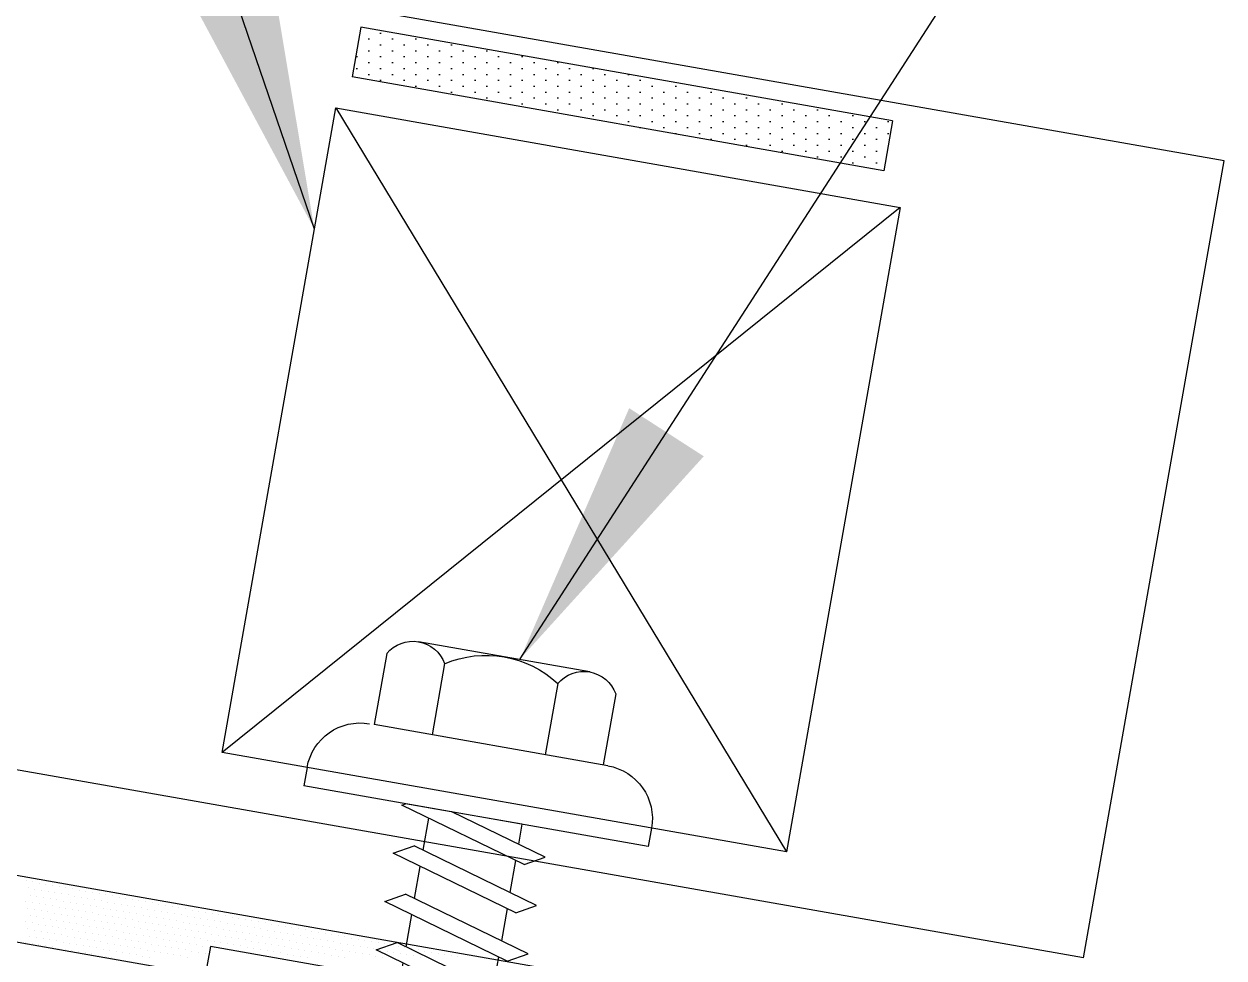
# Model space of a CAD drawing. Header units: inches. Extents: x -33163 to 19162, y -8858 to 30669.
# Drawn here: x -27974.369 to -27972.146, y -483.345 to -481.614 of the extents above; entities that cross this region are included whole.
import ezdxf

# ---------------------------------------------------------------- set-up
doc = ezdxf.new("R2010")
doc.units = ezdxf.units.IN
doc.layers.get('0').update_dxf_attribs({"color": 9, "lineweight": 0})
for name, color, linetype in [('20 - 7.2 PANEL', 5, 'Continuous'), ('CLOSURE', 8, 'Continuous'), ('FASTENER', 9, 'Continuous'), ('SEALANT', 11, 'Continuous'), ('TAPE', 9, 'Continuous'), ('TEXT', 7, 'Continuous')]:
    doc.layers.add(name, color=color, linetype=linetype)
doc.styles.add('TEXT', font='SIMPLEX.shx', dxfattribs={"width": 0.75, "height": 0.375})
doc.dimstyles.new('DETAIL$7', dxfattribs={"dimscale": 4, "dimtxt": 0.375, "dimasz": 0.125, "dimexe": 0.0625, "dimexo": 0.0625, "dimgap": 0.0625, "dimtad": 1, "dimdec": 4, "dimzin": 3, "dimdsep": 46, "dimlunit": 4, "dimtxsty": 'TEXT', "dimblk": 'ARCHTICK', "dimcen": 0.0625, "dimclrd": 7, "dimclre": 7, "dimclrt": 2, "dimadec": 0, "dimazin": 0, "dimtfac": 0.6, "dimtdec": 4, "dimtmove": 0, "dimatfit": 3, "dimfxl": 1, "dimfrac": 2, "dimtolj": 1, "dimtzin": 0, "dimarcsym": 0})

# ---------------------------------------------------------------- blocks, each defined once
blk = doc.blocks.new('*X325')
at = {"color": 0}
for p, q in [((-0.55625, 0.1375), (-0.55625, 0.1375)), ((-0.54375, 0.1375), (-0.54375, 0.1375)), ((-0.53125, 0.1375), (-0.53125, 0.1375)), ((-0.51875, 0.1375), (-0.51875, 0.1375)), ((-0.50625, 0.1375), (-0.50625, 0.1375)), ((-0.49375, 0.1375), (-0.49375, 0.1375)), ((-0.48125, 0.1375), (-0.48125, 0.1375)), ((-0.46875, 0.1375), (-0.46875, 0.1375)), ((-0.45625, 0.1375), (-0.45625, 0.1375)), ((-0.44375, 0.1375), (-0.44375, 0.1375)), ((-0.43125, 0.1375), (-0.43125, 0.1375)), ((-0.41875, 0.1375), (-0.41875, 0.1375)), ((-0.40625, 0.1375), (-0.40625, 0.1375)), ((-0.39375, 0.1375), (-0.39375, 0.1375)), ((-0.38125, 0.1375), (-0.38125, 0.1375)), ((-0.36875, 0.1375), (-0.36875, 0.1375)), ((-0.35625, 0.1375), (-0.35625, 0.1375)), ((-0.34375, 0.1375), (-0.34375, 0.1375)), ((-0.33125, 0.1375), (-0.33125, 0.1375)), ((-0.31875, 0.1375), (-0.31875, 0.1375)), ((-0.30625, 0.1375), (-0.30625, 0.1375)), ((-0.29375, 0.1375), (-0.29375, 0.1375)), ((-0.28125, 0.1375), (-0.28125, 0.1375)), ((-0.26875, 0.1375), (-0.26875, 0.1375)), ((-0.25625, 0.1375), (-0.25625, 0.1375)), ((-0.24375, 0.1375), (-0.24375, 0.1375)), ((-0.23125, 0.1375), (-0.23125, 0.1375)), ((-0.21875, 0.1375), (-0.21875, 0.1375)), ((-0.20625, 0.1375), (-0.20625, 0.1375)), ((-0.19375, 0.1375), (-0.19375, 0.1375)), ((-0.18125, 0.1375), (-0.18125, 0.1375)), ((-0.16875, 0.1375), (-0.16875, 0.1375)), ((-0.15625, 0.1375), (-0.15625, 0.1375)), ((-0.14375, 0.1375), (-0.14375, 0.1375)), ((-0.13125, 0.1375), (-0.13125, 0.1375)), ((-0.11875, 0.1375), (-0.11875, 0.1375)), ((-0.10625, 0.1375), (-0.10625, 0.1375)), ((-0.09375, 0.1375), (-0.09375, 0.1375)), ((-0.08125, 0.1375), (-0.08125, 0.1375)), ((-0.06875, 0.1375), (-0.06875, 0.1375)), ((-0.05625, 0.1375), (-0.05625, 0.1375)), ((-0.04375, 0.1375), (-0.04375, 0.1375)), ((-0.03125, 0.1375), (-0.03125, 0.1375)), ((-0.01875, 0.1375), (-0.01875, 0.1375)), ((-0.00625, 0.1375), (-0.00625, 0.1375)), ((0.00625, 0.1375), (0.00625, 0.1375)), ((0.01875, 0.1375), (0.01875, 0.1375)), ((0.03125, 0.1375), (0.03125, 0.1375)), ((0.04375, 0.1375), (0.04375, 0.1375)), ((0.05625, 0.1375), (0.05625, 0.1375)), ((0.06875, 0.1375), (0.06875, 0.1375)), ((0.08125, 0.1375), (0.08125, 0.1375)), ((0.09375, 0.1375), (0.09375, 0.1375)), ((0.10625, 0.1375), (0.10625, 0.1375)), ((0.11875, 0.1375), (0.11875, 0.1375)), ((0.13125, 0.1375), (0.13125, 0.1375)), ((0.14375, 0.1375), (0.14375, 0.1375)), ((0.15625, 0.1375), (0.15625, 0.1375)), ((0.16875, 0.1375), (0.16875, 0.1375)), ((0.18125, 0.1375), (0.18125, 0.1375)), ((0.19375, 0.1375), (0.19375, 0.1375)), ((0.20625, 0.1375), (0.20625, 0.1375)), ((0.21875, 0.1375), (0.21875, 0.1375)), ((0.23125, 0.1375), (0.23125, 0.1375)), ((0.24375, 0.1375), (0.24375, 0.1375)), ((0.25625, 0.1375), (0.25625, 0.1375)), ((-0.55, 0.125), (-0.55, 0.125)), ((-0.54375, 0.1125), (-0.54375, 0.1125)), ((-0.5375, 0.125), (-0.5375, 0.125)), ((-0.53125, 0.1125), (-0.53125, 0.1125)), ((-0.525, 0.125), (-0.525, 0.125)), ((-0.51875, 0.1125), (-0.51875, 0.1125)), ((-0.5125, 0.125), (-0.5125, 0.125)), ((-0.50625, 0.1125), (-0.50625, 0.1125)), ((-0.5, 0.125), (-0.5, 0.125)), ((-0.49375, 0.1125), (-0.49375, 0.1125)), ((-0.4875, 0.125), (-0.4875, 0.125)), ((-0.48125, 0.1125), (-0.48125, 0.1125)), ((-0.475, 0.125), (-0.475, 0.125)), ((-0.46875, 0.1125), (-0.46875, 0.1125)), ((-0.4625, 0.125), (-0.4625, 0.125)), ((-0.45625, 0.1125), (-0.45625, 0.1125)), ((-0.45, 0.125), (-0.45, 0.125)), ((-0.44375, 0.1125), (-0.44375, 0.1125)), ((-0.4375, 0.125), (-0.4375, 0.125)), ((-0.43125, 0.1125), (-0.43125, 0.1125)), ((-0.425, 0.125), (-0.425, 0.125)), ((-0.41875, 0.1125), (-0.41875, 0.1125)), ((-0.4125, 0.125), (-0.4125, 0.125)), ((-0.40625, 0.1125), (-0.40625, 0.1125)), ((-0.4, 0.125), (-0.4, 0.125)), ((-0.39375, 0.1125), (-0.39375, 0.1125)), ((-0.3875, 0.125), (-0.3875, 0.125)), ((-0.38125, 0.1125), (-0.38125, 0.1125)), ((-0.375, 0.125), (-0.375, 0.125)), ((-0.36875, 0.1125), (-0.36875, 0.1125)), ((-0.3625, 0.125), (-0.3625, 0.125)), ((-0.35625, 0.1125), (-0.35625, 0.1125)), ((-0.35, 0.125), (-0.35, 0.125)), ((-0.34375, 0.1125), (-0.34375, 0.1125)), ((-0.3375, 0.125), (-0.3375, 0.125)), ((-0.33125, 0.1125), (-0.33125, 0.1125)), ((-0.325, 0.125), (-0.325, 0.125)), ((-0.31875, 0.1125), (-0.31875, 0.1125)), ((-0.3125, 0.125), (-0.3125, 0.125)), ((-0.30625, 0.1125), (-0.30625, 0.1125)), ((-0.3, 0.125), (-0.3, 0.125)), ((-0.29375, 0.1125), (-0.29375, 0.1125)), ((-0.2875, 0.125), (-0.2875, 0.125)), ((-0.28125, 0.1125), (-0.28125, 0.1125)), ((-0.275, 0.125), (-0.275, 0.125)), ((-0.26875, 0.1125), (-0.26875, 0.1125)), ((-0.2625, 0.125), (-0.2625, 0.125)), ((-0.25625, 0.1125), (-0.25625, 0.1125)), ((-0.25, 0.125), (-0.25, 0.125)), ((-0.24375, 0.1125), (-0.24375, 0.1125)), ((-0.2375, 0.125), (-0.2375, 0.125)), ((-0.23125, 0.1125), (-0.23125, 0.1125)), ((-0.225, 0.125), (-0.225, 0.125)), ((-0.21875, 0.1125), (-0.21875, 0.1125)), ((-0.2125, 0.125), (-0.2125, 0.125)), ((-0.20625, 0.1125), (-0.20625, 0.1125)), ((-0.2, 0.125), (-0.2, 0.125)), ((-0.19375, 0.1125), (-0.19375, 0.1125)), ((-0.1875, 0.125), (-0.1875, 0.125)), ((-0.18125, 0.1125), (-0.18125, 0.1125)), ((-0.175, 0.125), (-0.175, 0.125)), ((-0.16875, 0.1125), (-0.16875, 0.1125)), ((-0.1625, 0.125), (-0.1625, 0.125)), ((-0.15625, 0.1125), (-0.15625, 0.1125)), ((-0.15, 0.125), (-0.15, 0.125)), ((-0.14375, 0.1125), (-0.14375, 0.1125)), ((-0.1375, 0.125), (-0.1375, 0.125)), ((-0.13125, 0.1125), (-0.13125, 0.1125)), ((-0.125, 0.125), (-0.125, 0.125)), ((-0.11875, 0.1125), (-0.11875, 0.1125)), ((-0.1125, 0.125), (-0.1125, 0.125)), ((-0.10625, 0.1125), (-0.10625, 0.1125)), ((-0.1, 0.125), (-0.1, 0.125)), ((-0.09375, 0.1125), (-0.09375, 0.1125)), ((-0.0875, 0.125), (-0.0875, 0.125)), ((-0.08125, 0.1125), (-0.08125, 0.1125)), ((-0.075, 0.125), (-0.075, 0.125)), ((-0.06875, 0.1125), (-0.06875, 0.1125)), ((-0.0625, 0.125), (-0.0625, 0.125)), ((-0.05625, 0.1125), (-0.05625, 0.1125)), ((-0.05, 0.125), (-0.05, 0.125)), ((-0.04375, 0.1125), (-0.04375, 0.1125)), ((-0.0375, 0.125), (-0.0375, 0.125)), ((-0.03125, 0.1125), (-0.03125, 0.1125)), ((-0.025, 0.125), (-0.025, 0.125)), ((-0.01875, 0.1125), (-0.01875, 0.1125)), ((-0.0125, 0.125), (-0.0125, 0.125)), ((-0.00625, 0.1125), (-0.00625, 0.1125)), ((0, 0.125), (0, 0.125)), ((0.00625, 0.1125), (0.00625, 0.1125)), ((0.0125, 0.125), (0.0125, 0.125)), ((0.01875, 0.1125), (0.01875, 0.1125)), ((0.025, 0.125), (0.025, 0.125)), ((0.03125, 0.1125), (0.03125, 0.1125)), ((0.0375, 0.125), (0.0375, 0.125)), ((0.04375, 0.1125), (0.04375, 0.1125)), ((0.05, 0.125), (0.05, 0.125)), ((0.05625, 0.1125), (0.05625, 0.1125)), ((0.0625, 0.125), (0.0625, 0.125)), ((0.06875, 0.1125), (0.06875, 0.1125)), ((0.075, 0.125), (0.075, 0.125)), ((0.08125, 0.1125), (0.08125, 0.1125)), ((0.0875, 0.125), (0.0875, 0.125)), ((0.09375, 0.1125), (0.09375, 0.1125)), ((0.1, 0.125), (0.1, 0.125)), ((0.10625, 0.1125), (0.10625, 0.1125)), ((0.1125, 0.125), (0.1125, 0.125)), ((0.11875, 0.1125), (0.11875, 0.1125)), ((0.125, 0.125), (0.125, 0.125)), ((0.1375, 0.125), (0.1375, 0.125)), ((0.15, 0.125), (0.15, 0.125)), ((0.1625, 0.125), (0.1625, 0.125)), ((0.175, 0.125), (0.175, 0.125)), ((0.1875, 0.125), (0.1875, 0.125)), ((-0.55, 0.1), (-0.55, 0.1)), ((-0.5375, 0.1), (-0.5375, 0.1)), ((-0.525, 0.1), (-0.525, 0.1)), ((-0.5125, 0.1), (-0.5125, 0.1)), ((-0.5, 0.1), (-0.5, 0.1)), ((-0.4875, 0.1), (-0.4875, 0.1)), ((-0.475, 0.1), (-0.475, 0.1)), ((-0.4625, 0.1), (-0.4625, 0.1)), ((-0.45, 0.1), (-0.45, 0.1)), ((-0.4375, 0.1), (-0.4375, 0.1)), ((-0.425, 0.1), (-0.425, 0.1)), ((-0.4125, 0.1), (-0.4125, 0.1)), ((-0.4, 0.1), (-0.4, 0.1)), ((-0.3875, 0.1), (-0.3875, 0.1)), ((-0.375, 0.1), (-0.375, 0.1)), ((-0.3625, 0.1), (-0.3625, 0.1)), ((-0.35, 0.1), (-0.35, 0.1)), ((-0.3375, 0.1), (-0.3375, 0.1)), ((-0.325, 0.1), (-0.325, 0.1)), ((-0.3125, 0.1), (-0.3125, 0.1)), ((-0.3, 0.1), (-0.3, 0.1)), ((-0.2875, 0.1), (-0.2875, 0.1)), ((-0.275, 0.1), (-0.275, 0.1)), ((-0.2625, 0.1), (-0.2625, 0.1)), ((-0.25, 0.1), (-0.25, 0.1)), ((-0.2375, 0.1), (-0.2375, 0.1)), ((-0.225, 0.1), (-0.225, 0.1)), ((-0.2125, 0.1), (-0.2125, 0.1)), ((-0.2, 0.1), (-0.2, 0.1)), ((-0.1875, 0.1), (-0.1875, 0.1)), ((-0.175, 0.1), (-0.175, 0.1)), ((-0.1625, 0.1), (-0.1625, 0.1)), ((-0.15, 0.1), (-0.15, 0.1)), ((-0.1375, 0.1), (-0.1375, 0.1)), ((-0.125, 0.1), (-0.125, 0.1)), ((-0.1125, 0.1), (-0.1125, 0.1)), ((-0.1, 0.1), (-0.1, 0.1)), ((-0.0875, 0.1), (-0.0875, 0.1)), ((-0.075, 0.1), (-0.075, 0.1)), ((-0.0625, 0.1), (-0.0625, 0.1)), ((-0.05, 0.1), (-0.05, 0.1)), ((-0.0375, 0.1), (-0.0375, 0.1)), ((-0.025, 0.1), (-0.025, 0.1)), ((-0.0125, 0.1), (-0.0125, 0.1)), ((0, 0.1), (0, 0.1)), ((0.0125, 0.1), (0.0125, 0.1)), ((0.025, 0.1), (0.025, 0.1)), ((0.0375, 0.1), (0.0375, 0.1)), ((0.05, 0.1), (0.05, 0.1)), ((-0.54375, 0.0875), (-0.54375, 0.0875)), ((-0.5375, 0.075), (-0.5375, 0.075)), ((-0.53125, 0.0875), (-0.53125, 0.0875)), ((-0.525, 0.075), (-0.525, 0.075)), ((-0.51875, 0.0875), (-0.51875, 0.0875)), ((-0.5125, 0.075), (-0.5125, 0.075)), ((-0.50625, 0.0875), (-0.50625, 0.0875)), ((-0.5, 0.075), (-0.5, 0.075)), ((-0.49375, 0.0875), (-0.49375, 0.0875)), ((-0.4875, 0.075), (-0.4875, 0.075)), ((-0.48125, 0.0875), (-0.48125, 0.0875)), ((-0.475, 0.075), (-0.475, 0.075)), ((-0.46875, 0.0875), (-0.46875, 0.0875)), ((-0.4625, 0.075), (-0.4625, 0.075)), ((-0.45625, 0.0875), (-0.45625, 0.0875)), ((-0.45, 0.075), (-0.45, 0.075)), ((-0.44375, 0.0875), (-0.44375, 0.0875)), ((-0.4375, 0.075), (-0.4375, 0.075)), ((-0.43125, 0.0875), (-0.43125, 0.0875)), ((-0.425, 0.075), (-0.425, 0.075)), ((-0.41875, 0.0875), (-0.41875, 0.0875)), ((-0.4125, 0.075), (-0.4125, 0.075)), ((-0.40625, 0.0875), (-0.40625, 0.0875)), ((-0.4, 0.075), (-0.4, 0.075)), ((-0.39375, 0.0875), (-0.39375, 0.0875)), ((-0.3875, 0.075), (-0.3875, 0.075)), ((-0.38125, 0.0875), (-0.38125, 0.0875)), ((-0.375, 0.075), (-0.375, 0.075)), ((-0.36875, 0.0875), (-0.36875, 0.0875)), ((-0.3625, 0.075), (-0.3625, 0.075)), ((-0.35625, 0.0875), (-0.35625, 0.0875)), ((-0.35, 0.075), (-0.35, 0.075)), ((-0.34375, 0.0875), (-0.34375, 0.0875)), ((-0.3375, 0.075), (-0.3375, 0.075)), ((-0.33125, 0.0875), (-0.33125, 0.0875)), ((-0.325, 0.075), (-0.325, 0.075)), ((-0.31875, 0.0875), (-0.31875, 0.0875)), ((-0.3125, 0.075), (-0.3125, 0.075)), ((-0.30625, 0.0875), (-0.30625, 0.0875)), ((-0.3, 0.075), (-0.3, 0.075)), ((-0.29375, 0.0875), (-0.29375, 0.0875)), ((-0.2875, 0.075), (-0.2875, 0.075)), ((-0.28125, 0.0875), (-0.28125, 0.0875)), ((-0.275, 0.075), (-0.275, 0.075)), ((-0.26875, 0.0875), (-0.26875, 0.0875)), ((-0.2625, 0.075), (-0.2625, 0.075)), ((-0.25625, 0.0875), (-0.25625, 0.0875)), ((-0.25, 0.075), (-0.25, 0.075)), ((-0.24375, 0.0875), (-0.24375, 0.0875)), ((-0.2375, 0.075), (-0.2375, 0.075)), ((-0.23125, 0.0875), (-0.23125, 0.0875)), ((-0.225, 0.075), (-0.225, 0.075)), ((-0.21875, 0.0875), (-0.21875, 0.0875)), ((-0.2125, 0.075), (-0.2125, 0.075)), ((-0.20625, 0.0875), (-0.20625, 0.0875)), ((-0.2, 0.075), (-0.2, 0.075)), ((-0.19375, 0.0875), (-0.19375, 0.0875)), ((-0.18125, 0.0875), (-0.18125, 0.0875)), ((-0.16875, 0.0875), (-0.16875, 0.0875)), ((-0.15625, 0.0875), (-0.15625, 0.0875)), ((-0.14375, 0.0875), (-0.14375, 0.0875)), ((-0.13125, 0.0875), (-0.13125, 0.0875)), ((-0.11875, 0.0875), (-0.11875, 0.0875)), ((-0.10625, 0.0875), (-0.10625, 0.0875)), ((-0.09375, 0.0875), (-0.09375, 0.0875)), ((-0.08125, 0.0875), (-0.08125, 0.0875)), ((-0.06875, 0.0875), (-0.06875, 0.0875)), ((-0.05625, 0.0875), (-0.05625, 0.0875)), ((-0.04375, 0.0875), (-0.04375, 0.0875)), ((-0.03125, 0.0875), (-0.03125, 0.0875)), ((-0.01875, 0.0875), (-0.01875, 0.0875)), ((-0.54375, 0.0625), (-0.54375, 0.0625)), ((-0.5375, 0.05), (-0.5375, 0.05)), ((-0.53125, 0.0625), (-0.53125, 0.0625)), ((-0.525, 0.05), (-0.525, 0.05)), ((-0.51875, 0.0625), (-0.51875, 0.0625)), ((-0.5125, 0.05), (-0.5125, 0.05)), ((-0.50625, 0.0625), (-0.50625, 0.0625)), ((-0.5, 0.05), (-0.5, 0.05)), ((-0.49375, 0.0625), (-0.49375, 0.0625)), ((-0.4875, 0.05), (-0.4875, 0.05)), ((-0.48125, 0.0625), (-0.48125, 0.0625)), ((-0.475, 0.05), (-0.475, 0.05)), ((-0.46875, 0.0625), (-0.46875, 0.0625)), ((-0.4625, 0.05), (-0.4625, 0.05)), ((-0.45625, 0.0625), (-0.45625, 0.0625)), ((-0.45, 0.05), (-0.45, 0.05)), ((-0.44375, 0.0625), (-0.44375, 0.0625)), ((-0.4375, 0.05), (-0.4375, 0.05)), ((-0.43125, 0.0625), (-0.43125, 0.0625)), ((-0.425, 0.05), (-0.425, 0.05)), ((-0.41875, 0.0625), (-0.41875, 0.0625)), ((-0.4125, 0.05), (-0.4125, 0.05)), ((-0.40625, 0.0625), (-0.40625, 0.0625)), ((-0.4, 0.05), (-0.4, 0.05)), ((-0.39375, 0.0625), (-0.39375, 0.0625)), ((-0.3875, 0.05), (-0.3875, 0.05)), ((-0.38125, 0.0625), (-0.38125, 0.0625)), ((-0.375, 0.05), (-0.375, 0.05)), ((-0.36875, 0.0625), (-0.36875, 0.0625)), ((-0.3625, 0.05), (-0.3625, 0.05)), ((-0.35625, 0.0625), (-0.35625, 0.0625)), ((-0.35, 0.05), (-0.35, 0.05)), ((-0.34375, 0.0625), (-0.34375, 0.0625)), ((-0.3375, 0.05), (-0.3375, 0.05)), ((-0.33125, 0.0625), (-0.33125, 0.0625)), ((-0.325, 0.05), (-0.325, 0.05)), ((-0.31875, 0.0625), (-0.31875, 0.0625)), ((-0.3125, 0.05), (-0.3125, 0.05)), ((-0.30625, 0.0625), (-0.30625, 0.0625)), ((-0.3, 0.05), (-0.3, 0.05)), ((-0.29375, 0.0625), (-0.29375, 0.0625)), ((-0.2875, 0.05), (-0.2875, 0.05)), ((-0.28125, 0.0625), (-0.28125, 0.0625)), ((-0.275, 0.05), (-0.275, 0.05)), ((-0.26875, 0.0625), (-0.26875, 0.0625)), ((-0.2625, 0.05), (-0.2625, 0.05)), ((-0.25625, 0.0625), (-0.25625, 0.0625)), ((-0.25, 0.05), (-0.25, 0.05)), ((-0.24375, 0.0625), (-0.24375, 0.0625)), ((-0.2375, 0.05), (-0.2375, 0.05)), ((-0.23125, 0.0625), (-0.23125, 0.0625)), ((-0.21875, 0.0625), (-0.21875, 0.0625)), ((-0.20625, 0.0625), (-0.20625, 0.0625)), ((-0.5375, 0.025), (-0.5375, 0.025)), ((-0.53125, 0.0375), (-0.53125, 0.0375)), ((-0.525, 0.025), (-0.525, 0.025)), ((-0.51875, 0.0375), (-0.51875, 0.0375)), ((-0.5125, 0.025), (-0.5125, 0.025)), ((-0.50625, 0.0375), (-0.50625, 0.0375)), ((-0.5, 0.025), (-0.5, 0.025)), ((-0.49375, 0.0375), (-0.49375, 0.0375)), ((-0.4875, 0.025), (-0.4875, 0.025)), ((-0.48125, 0.0375), (-0.48125, 0.0375)), ((-0.475, 0.025), (-0.475, 0.025)), ((-0.46875, 0.0375), (-0.46875, 0.0375)), ((-0.4625, 0.025), (-0.4625, 0.025)), ((-0.45625, 0.0375), (-0.45625, 0.0375)), ((-0.45, 0.025), (-0.45, 0.025)), ((-0.44375, 0.0375), (-0.44375, 0.0375)), ((-0.4375, 0.025), (-0.4375, 0.025)), ((-0.43125, 0.0375), (-0.43125, 0.0375)), ((-0.425, 0.025), (-0.425, 0.025)), ((-0.41875, 0.0375), (-0.41875, 0.0375)), ((-0.4125, 0.025), (-0.4125, 0.025)), ((-0.40625, 0.0375), (-0.40625, 0.0375)), ((-0.4, 0.025), (-0.4, 0.025)), ((-0.39375, 0.0375), (-0.39375, 0.0375)), ((-0.3875, 0.025), (-0.3875, 0.025)), ((-0.38125, 0.0375), (-0.38125, 0.0375)), ((-0.375, 0.025), (-0.375, 0.025)), ((-0.36875, 0.0375), (-0.36875, 0.0375)), ((-0.35625, 0.0375), (-0.35625, 0.0375)), ((-0.34375, 0.0375), (-0.34375, 0.0375)), ((-0.33125, 0.0375), (-0.33125, 0.0375)), ((-0.31875, 0.0375), (-0.31875, 0.0375)), ((-0.30625, 0.0375), (-0.30625, 0.0375))]:
    blk.add_line(p, q, dxfattribs=at)
blk = doc.blocks.new('TBTS')
at = {"color": 9}
blk.add_lwpolyline([(0.4327, 0.022), (0.1801, 0.022), (0.1801, 0.0766), (-0.1987, 0.0766), (-0.1987, 0.022), (-0.4513, 0.022), (-0.7039, 0.022), (-0.7039, 0.0766), (-1.0828, 0.0766), (-1.0828, 0.022), (-1.3353, 0.022), (-1.3353, 0.1448), (-0.4513, 0.1448), (0.4327, 0.1448), (1.3168, 0.1448), (1.3168, 0.022), (1.0642, 0.022), (1.0642, 0.0766), (0.6853, 0.0766), (0.6853, 0.022)], close=True, dxfattribs=at)
at = {"layer": 'TAPE', "color": 251}
blk.add_blockref('*X325', (0, 0), dxfattribs=at)
blk = doc.blocks.new('A$C6938402A')
at = {"layer": 'TAPE'}
h = blk.add_hatch(dxfattribs=at)
h.set_pattern_fill('DOTS', color=256, scale=0.35, angle=270, style=0)
h.set_pattern_definition([(270, (-22.332364, -26.379487), (0.021875, -0.0109375), [0, -0.021875])])
h.paths.add_polyline_path([(-0.5633, -0.0401), (-0.547, -0.1325), (0.4378, 0.0412), (0.4215, 0.1335)])
at = {"layer": 'SEALANT'}
for p, q in [((-0.5633, -0.0401), (0.4215, 0.1335)), ((0.4215, 0.1335), (0.4378, 0.0412)), ((-0.547, -0.1325), (0.4378, 0.0412)), ((-0.5633, -0.0401), (-0.547, -0.1325))]:
    blk.add_line(p, q, dxfattribs=at)
blk = doc.blocks.new('_ArchTick')
at = {"color": 0, "linetype": 'ByBlock', "const_width": 0.15}
blk.add_lwpolyline([(-0.5, -0.5), (0.5, 0.5)], dxfattribs=at)
blk = doc.blocks.new('fz2')
at = {"layer": 'FASTENER'}
for p, q in [((-0.161, 0.3366), (0.161, 0.3366)), ((-0.2154, 0.3051), (-0.2154, 0.1712)), ((-0.1065, 0.3051), (-0.1065, 0.1712)), ((0.1065, 0.3051), (0.1065, 0.1712)), ((0.2154, 0.3051), (0.2154, 0.1712)), ((-0.224, 0.1712), (0.2154, 0.1712)), ((-0.324, 0.0712), (-0.324, 0.0369)), ((0.324, 0.0712), (0.324, 0.0369)), ((-0.324, 0.0369), (0.324, 0.0369)), ((-0.1392, -0.016), (0.0458, 0.0369)), ((-0.1035, -0.0361), (0.1392, 0.0333)), ((-0.0863, 0.0369), (0.0863, 0.0369)), ((-0.0863, 0.0369), (-0.0863, -0.0008)), ((0.0863, 0.0369), (0.1328, 0.0369)), ((0.1392, 0.0333), (0.1328, 0.0369)), ((0.0863, 0.0181), (0.0863, -0.0425)), ((-0.1035, -0.0361), (-0.1392, -0.016)), ((-0.1392, -0.1069), (0.1035, -0.0375)), ((-0.0863, -0.0311), (-0.0863, -0.0917)), ((0.1392, -0.0576), (0.1035, -0.0375)), ((-0.1035, -0.127), (0.1392, -0.0576)), ((0.0863, -0.0728), (0.0863, -0.1334)), ((-0.1035, -0.127), (-0.1392, -0.1069)), ((-0.1392, -0.1977), (0.1035, -0.1284)), ((-0.0863, -0.122), (-0.0863, -0.1826)), ((0.1392, -0.1485), (0.1035, -0.1284)), ((-0.1035, -0.2178), (0.1392, -0.1485)), ((0.0863, -0.1636), (0.0863, -0.2243)), ((-0.1035, -0.2178), (-0.1392, -0.1977)), ((-0.1392, -0.2886), (0.1035, -0.2193)), ((-0.0863, -0.2129), (-0.0863, -0.2735)), ((0.1392, -0.2394), (0.1035, -0.2193)), ((-0.1035, -0.3087), (0.1392, -0.2394)), ((0.0863, -0.2545), (0.0863, -0.3152)), ((-0.1035, -0.3087), (-0.1392, -0.2886)), ((-0.1392, -0.3795), (0.1035, -0.3102)), ((-0.0863, -0.3038), (-0.0863, -0.3644)), ((0.1392, -0.3303), (0.1035, -0.3102)), ((-0.1035, -0.3996), (0.1392, -0.3303)), ((0.0863, -0.3454), (0.0863, -0.4061)), ((-0.1035, -0.3996), (-0.1392, -0.3795)), ((-0.0863, -0.3947), (-0.0863, -0.4553)), ((-0.1392, -0.4704), (0.1035, -0.4011)), ((-0.1035, -0.4905), (0.1392, -0.4212)), ((0.1392, -0.4212), (0.1035, -0.4011)), ((0.0863, -0.4363), (0.0863, -0.497)), ((-0.1035, -0.4905), (-0.1392, -0.4704)), ((-0.0863, -0.4856), (-0.0863, -0.5462)), ((-0.1392, -0.5613), (0.1035, -0.492)), ((0.1392, -0.5121), (0.1035, -0.492)), ((-0.1035, -0.5814), (0.1392, -0.5121)), ((0.0863, -0.5272), (0.0863, -0.5879)), ((-0.1035, -0.5814), (-0.1392, -0.5613)), ((-0.0863, -0.5765), (-0.0863, -0.6371)), ((-0.1392, -0.6522), (0.1035, -0.5829)), ((0.1392, -0.603), (0.1035, -0.5829)), ((-0.1035, -0.6723), (0.1392, -0.603)), ((0.0863, -0.6181), (0.0863, -0.6787)), ((-0.1035, -0.6723), (-0.1392, -0.6522)), ((-0.1392, -0.7431), (0.1035, -0.6738)), ((-0.0863, -0.6674), (-0.0863, -0.728)), ((0.1392, -0.6939), (0.1035, -0.6738)), ((-0.1035, -0.7632), (0.1392, -0.6939)), ((0.0863, -0.709), (0.0863, -1.0503)), ((-0.1035, -0.7632), (-0.1392, -0.7431)), ((-0.0863, -0.7583), (-0.0863, -1.0503)), ((-0.0019, -1.0955), (0.0143, -0.9088)), ((0, -1.1111), (-0.0863, -1.0503)), ((0, -1.1111), (0.0863, -1.0503))]:
    blk.add_line(p, q, dxfattribs=at)
for centre, radius, start, end in [((-0.161, 0.2738), 0.0628, 29.8754, 150.1246), ((0, 0.141), 0.1956, 56.9974, 123.0026), ((0.161, 0.2738), 0.0628, 29.8754, 150.1246), ((-0.224, 0.0712), 0.1, 90, 180), ((0.224, 0.0712), 0.1, 0, 90), ((-0.046, -0.9207), 0.0615, 11.1445, 130.906), ((0.0544, -1.0967), 0.0563, 55.4585, 194.8454)]:
    blk.add_arc(centre, radius, start, end, dxfattribs=at)

msp = doc.modelspace()

# ---------------------------------------------------------------- linework, layer by layer
at = {"layer": '20 - 7.2 PANEL'}
for p, q in [((-27972.14581, -481.86816), (-27985.59495, -479.49671)), ((-27972.40628, -483.34537), (-27985.84183, -480.97632)), ((-27972.40628, -483.34537), (-27972.14581, -481.86816))]:
    msp.add_line(p, q, dxfattribs=at)
at = {"layer": 'CLOSURE'}
for p, q in [((-27974.00181, -482.96432), (-27973.79117, -481.7697)), ((-27973.79117, -481.7697), (-27972.74543, -481.95409)), ((-27973.79117, -481.7697), (-27972.95607, -483.14871)), ((-27972.74543, -481.95409), (-27974.00181, -482.96432)), ((-27972.74543, -481.95409), (-27972.95607, -483.14871)), ((-27972.95607, -483.14871), (-27974.00181, -482.96432))]:
    msp.add_line(p, q, dxfattribs=at)

# ---------------------------------------------------------------- block references
at = {"layer": 'FASTENER', "xscale": -1, "rotation": 350.0000000000001}
msp.add_blockref('fz2', (-27973.5377, -483.11877), dxfattribs=at)
at = {"layer": 'SEALANT', "rotation": 349.9999999999999}
msp.add_blockref('TBTS', (-27973.84112, -483.43417), dxfattribs=at)
at = {"layer": 'TEXT', "xscale": -1}
msp.add_blockref('A$C6938402A', (-27973.32301, -481.75362), dxfattribs=at)

# ---------------------------------------------------------------- leaders
for points in [[(-27973.44963, -482.79107), (-27972.46238, -481.26082), (-27974.36814, -475.1796)], [(-27973.83083, -481.99461), (-27975.41562, -477.34431), (-27975.65782, -477.34431)]]:
    msp.add_leader(points, dimstyle='DETAIL$7')

doc.saveas('drawing.dxf')
